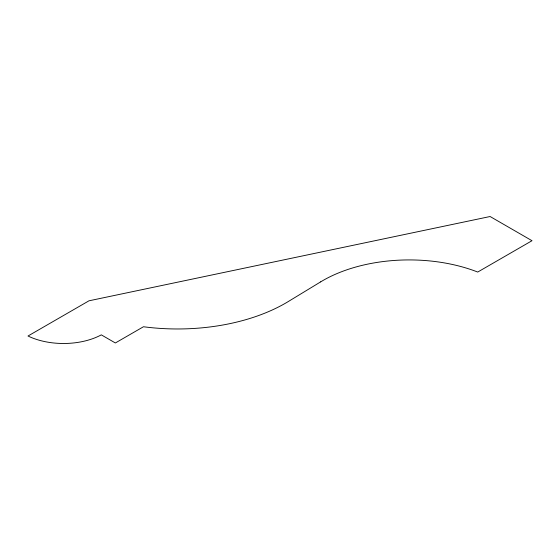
<?xml version="1.0" encoding="UTF-8"?>
<svg xmlns="http://www.w3.org/2000/svg" width="560" height="560" viewBox="0 0 560 560"><rect width="100%" height="100%" fill="white"/><g stroke="black" fill="none" stroke-linecap="round" stroke-linejoin="round"><path stroke-width="0.84" d="M320.663 281.869L288.316 301.525A152.796 88.214 0 0 1 143.472 326.746L115.36 342.972L101.304 334.859A55.209 31.878 0 0 1 28 336.014L88.97 300.811L490.105 216.517L532 240.709L477.722 272.048A122.192 70.546 0 0 0 320.663 281.869"/></g></svg>
